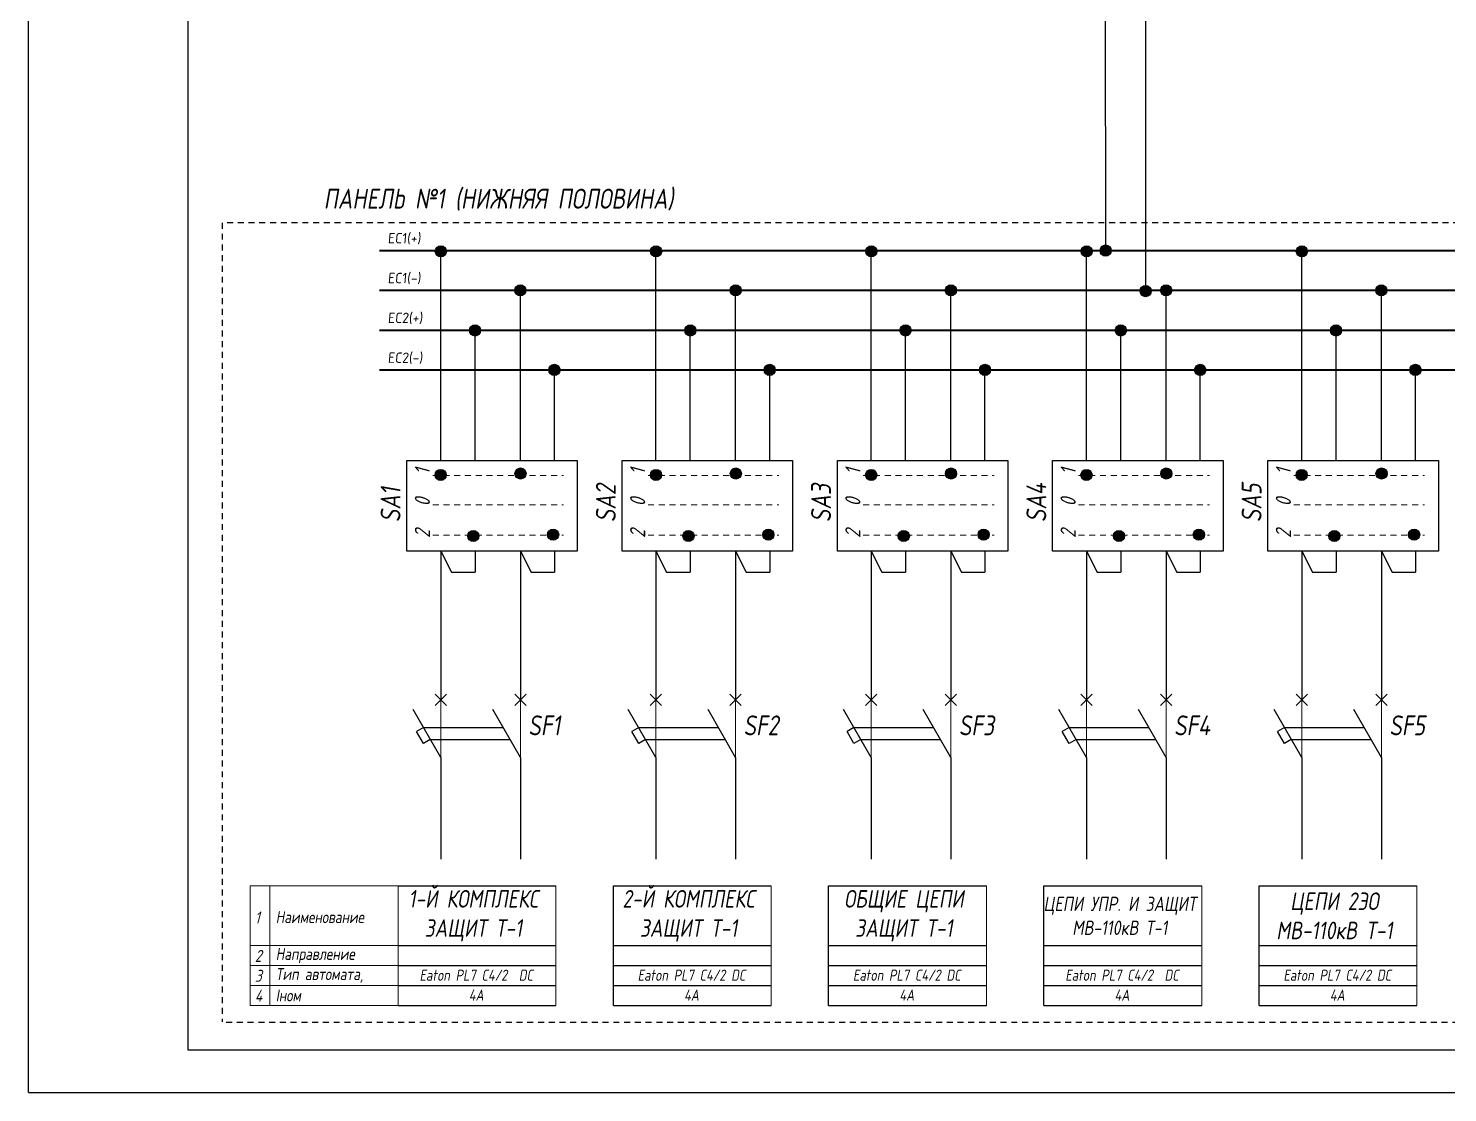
# Model space of a CAD drawing. Header units: millimetres. Extents: x 9 to 2240, y -207 to 4598.
# Drawn here: x 1147.5 to 1325.6, y 4023.9 to 4157.6 of the extents above; entities that cross this region are included whole.
import ezdxf

# ---------------------------------------------------------------- set-up
doc = ezdxf.new("R2010")
doc.units = ezdxf.units.MM
doc.linetypes.add('JIS_02_0.7', pattern=[1.35, 0.75, -0.6])
doc.layers.add('Разрывы', color=10, linetype='Continuous')
doc.styles.add('eskdw', font='', dxfattribs={"oblique": 10})
doc.styles.add('GOST', font='', dxfattribs={"oblique": 10, "height": 2.5})
doc.styles.get("Standard").update_dxf_attribs({"font": '', "oblique": 10, "height": 2.5})
doc.styles.add('Гост', font='', dxfattribs={"oblique": 10, "height": 1.4})
doc.styles.add('Шины', font='', dxfattribs={"oblique": 5, "height": 1.2})
doc.styles.get('eskdw').set_extended_font_data('GOST type A')
doc.styles.get('GOST').set_extended_font_data('GOST type A')
doc.styles.get('Standard').set_extended_font_data('GOST type A')
doc.styles.get('Гост').set_extended_font_data('GOST type A')
doc.styles.get('Шины').set_extended_font_data('GOST type B')

msp = doc.modelspace()

# ---------------------------------------------------------------- hatches: boundary and pattern name
for points in [[(1199.98, 4129.56, 1), (1198.58, 4129.56, 1)], [(1199.98, 4129.56, 1), (1198.58, 4129.56, 1)], [(1227, 4129.56, 1), (1225.6, 4129.56, 1)], [(1227, 4129.56, 1), (1225.6, 4129.56, 1)], [(1254.01, 4129.56, 1), (1252.61, 4129.56, 1)], [(1254.01, 4129.56, 1), (1252.61, 4129.56, 1)], [(1281.03, 4129.56, 1), (1279.63, 4129.56, 1)], [(1281.03, 4129.56, 1), (1279.63, 4129.56, 1)], [(1283.41, 4129.66, 1), (1282.01, 4129.66, 1)], [(1283.41, 4129.66, 1), (1282.01, 4129.66, 1)], [(1308.04, 4129.56, 1), (1306.64, 4129.56, 1)], [(1308.04, 4129.56, 1), (1306.64, 4129.56, 1)], [(1209.96, 4124.67, 1), (1208.56, 4124.67, 1)], [(1209.96, 4124.67, 1), (1208.56, 4124.67, 1)], [(1236.98, 4124.67, 1), (1235.58, 4124.67, 1)], [(1236.98, 4124.67, 1), (1235.58, 4124.67, 1)], [(1263.99, 4124.67, 1), (1262.59, 4124.67, 1)], [(1263.99, 4124.67, 1), (1262.59, 4124.67, 1)], [(1288.43, 4124.57, 1), (1287.03, 4124.57, 1)], [(1288.43, 4124.57, 1), (1287.03, 4124.57, 1)], [(1291.01, 4124.67, 1), (1289.61, 4124.67, 1)], [(1291.01, 4124.67, 1), (1289.61, 4124.67, 1)], [(1318.02, 4124.67, 1), (1316.62, 4124.67, 1)], [(1318.02, 4124.67, 1), (1316.62, 4124.67, 1)], [(1204.27, 4119.63, 1), (1202.87, 4119.63, 1)], [(1204.27, 4119.63, 1), (1202.87, 4119.63, 1)], [(1231.29, 4119.63, 1), (1229.89, 4119.63, 1)], [(1231.29, 4119.63, 1), (1229.89, 4119.63, 1)], [(1258.3, 4119.63, 1), (1256.9, 4119.63, 1)], [(1258.3, 4119.63, 1), (1256.9, 4119.63, 1)], [(1285.32, 4119.63, 1), (1283.92, 4119.63, 1)], [(1285.32, 4119.63, 1), (1283.92, 4119.63, 1)], [(1312.33, 4119.63, 1), (1310.93, 4119.63, 1)], [(1312.33, 4119.63, 1), (1310.93, 4119.63, 1)], [(1214.24, 4114.68, 1), (1212.84, 4114.68, 1)], [(1214.24, 4114.68, 1), (1212.84, 4114.68, 1)], [(1241.25, 4114.68, 1), (1239.85, 4114.68, 1)], [(1241.25, 4114.68, 1), (1239.85, 4114.68, 1)], [(1268.27, 4114.68, 1), (1266.87, 4114.68, 1)], [(1268.27, 4114.68, 1), (1266.87, 4114.68, 1)], [(1295.28, 4114.68, 1), (1293.88, 4114.68, 1)], [(1295.28, 4114.68, 1), (1293.88, 4114.68, 1)], [(1322.3, 4114.68, 1), (1320.9, 4114.68, 1)], [(1322.3, 4114.68, 1), (1320.9, 4114.68, 1)], [(1199.26, 4102.19, 1), (1199.26, 4100.79, 1)], [(1199.26, 4102.19, 1), (1199.26, 4100.79, 1)], [(1199.26, 4102.19, 1), (1199.26, 4100.79, 1)], [(1209.28, 4102.37, 1), (1209.28, 4100.97, 1)], [(1209.28, 4102.37, 1), (1209.28, 4100.97, 1)], [(1209.28, 4102.37, 1), (1209.28, 4100.97, 1)], [(1226.28, 4102.19, 1), (1226.28, 4100.79, 1)], [(1226.28, 4102.19, 1), (1226.28, 4100.79, 1)], [(1226.28, 4102.19, 1), (1226.28, 4100.79, 1)], [(1236.3, 4102.37, 1), (1236.3, 4100.97, 1)], [(1236.3, 4102.37, 1), (1236.3, 4100.97, 1)], [(1236.3, 4102.37, 1), (1236.3, 4100.97, 1)], [(1253.29, 4102.19, 1), (1253.29, 4100.79, 1)], [(1253.29, 4102.19, 1), (1253.29, 4100.79, 1)], [(1253.29, 4102.19, 1), (1253.29, 4100.79, 1)], [(1263.31, 4102.37, 1), (1263.31, 4100.97, 1)], [(1263.31, 4102.37, 1), (1263.31, 4100.97, 1)], [(1263.31, 4102.37, 1), (1263.31, 4100.97, 1)], [(1280.31, 4102.19, 1), (1280.31, 4100.79, 1)], [(1280.31, 4102.19, 1), (1280.31, 4100.79, 1)], [(1280.31, 4102.19, 1), (1280.31, 4100.79, 1)], [(1290.33, 4102.37, 1), (1290.33, 4100.97, 1)], [(1290.33, 4102.37, 1), (1290.33, 4100.97, 1)], [(1290.33, 4102.37, 1), (1290.33, 4100.97, 1)], [(1307.32, 4102.19, 1), (1307.32, 4100.79, 1)], [(1307.32, 4102.19, 1), (1307.32, 4100.79, 1)], [(1307.32, 4102.19, 1), (1307.32, 4100.79, 1)], [(1317.34, 4102.37, 1), (1317.34, 4100.97, 1)], [(1317.34, 4102.37, 1), (1317.34, 4100.97, 1)], [(1317.34, 4102.37, 1), (1317.34, 4100.97, 1)], [(1203.35, 4094.52, 1), (1203.35, 4093.12, 1)], [(1203.35, 4094.52, 1), (1203.35, 4093.12, 1)], [(1203.35, 4094.52, 1), (1203.35, 4093.12, 1)], [(1213.37, 4094.69, 1), (1213.37, 4093.29, 1)], [(1213.37, 4094.69, 1), (1213.37, 4093.29, 1)], [(1213.37, 4094.69, 1), (1213.37, 4093.29, 1)], [(1230.36, 4094.52, 1), (1230.36, 4093.12, 1)], [(1230.36, 4094.52, 1), (1230.36, 4093.12, 1)], [(1230.36, 4094.52, 1), (1230.36, 4093.12, 1)], [(1240.39, 4094.69, 1), (1240.39, 4093.29, 1)], [(1240.39, 4094.69, 1), (1240.39, 4093.29, 1)], [(1240.39, 4094.69, 1), (1240.39, 4093.29, 1)], [(1257.38, 4094.52, 1), (1257.38, 4093.12, 1)], [(1257.38, 4094.52, 1), (1257.38, 4093.12, 1)], [(1257.38, 4094.52, 1), (1257.38, 4093.12, 1)], [(1267.4, 4094.69, 1), (1267.4, 4093.29, 1)], [(1267.4, 4094.69, 1), (1267.4, 4093.29, 1)], [(1267.4, 4094.69, 1), (1267.4, 4093.29, 1)], [(1284.39, 4094.52, 1), (1284.39, 4093.12, 1)], [(1284.39, 4094.52, 1), (1284.39, 4093.12, 1)], [(1284.39, 4094.52, 1), (1284.39, 4093.12, 1)], [(1294.42, 4094.69, 1), (1294.42, 4093.29, 1)], [(1294.42, 4094.69, 1), (1294.42, 4093.29, 1)], [(1294.42, 4094.69, 1), (1294.42, 4093.29, 1)], [(1311.41, 4094.52, 1), (1311.41, 4093.12, 1)], [(1311.41, 4094.52, 1), (1311.41, 4093.12, 1)], [(1311.41, 4094.52, 1), (1311.41, 4093.12, 1)], [(1321.43, 4094.69, 1), (1321.43, 4093.29, 1)], [(1321.43, 4094.69, 1), (1321.43, 4093.29, 1)], [(1321.43, 4094.69, 1), (1321.43, 4093.29, 1)]]:
    msp.add_hatch(color=256).paths.add_polyline_path(points)

# ---------------------------------------------------------------- linework, layer by layer
for p, q in [((1147.52, 4023.95), (1147.52, 4598.32)), ((1167.52, 4593.32), (1167.52, 4029.31)), ((1282.57, 4291.81), (1282.68, 4129.13)), ((1287.71, 4286.55), (1287.71, 4124.67)), ((1199.26, 4103.32), (1199.26, 4129.67)), ((1226.27, 4103.32), (1226.27, 4129.67)), ((1253.29, 4103.32), (1253.29, 4129.67)), ((1280.3, 4103.32), (1280.3, 4129.67)), ((1307.32, 4103.32), (1307.32, 4129.67)), ((1209.26, 4103.38), (1209.26, 4124.73)), ((1236.28, 4103.38), (1236.28, 4124.73)), ((1263.29, 4103.38), (1263.29, 4124.73)), ((1290.31, 4103.38), (1290.31, 4124.73)), ((1317.32, 4103.38), (1317.32, 4124.73)), ((1203.57, 4103.32), (1203.57, 4119.67)), ((1230.59, 4103.32), (1230.59, 4119.67)), ((1257.6, 4103.32), (1257.6, 4119.67)), ((1284.62, 4103.32), (1284.62, 4119.67)), ((1311.63, 4103.32), (1311.63, 4119.67)), ((1191.57, 4114.67), (1195.41, 4114.67)), ((1213.54, 4103.32), (1213.54, 4114.67)), ((1240.55, 4103.32), (1240.55, 4114.67)), ((1267.57, 4103.32), (1267.57, 4114.67)), ((1294.58, 4103.32), (1294.58, 4114.67)), ((1321.6, 4103.32), (1321.6, 4114.67)), ((1195.02, 4103.32), (1216.41, 4103.32)), ((1195.02, 4091.93), (1195.02, 4103.32)), ((1216.41, 4103.32), (1216.41, 4091.93)), ((1222.03, 4103.32), (1243.43, 4103.32)), ((1222.03, 4091.93), (1222.03, 4103.32)), ((1243.43, 4103.32), (1243.43, 4091.93)), ((1249.05, 4103.32), (1270.44, 4103.32)), ((1249.05, 4091.93), (1249.05, 4103.32)), ((1270.44, 4103.32), (1270.44, 4091.93)), ((1276.06, 4103.32), (1297.46, 4103.32)), ((1276.06, 4091.93), (1276.06, 4103.32)), ((1297.46, 4103.32), (1297.46, 4091.93)), ((1303.08, 4103.32), (1324.47, 4103.32)), ((1303.08, 4091.93), (1303.08, 4103.32)), ((1324.47, 4103.32), (1324.47, 4091.93)), ((1199.26, 4091.93), (1195.02, 4091.93)), ((1216.41, 4091.93), (1199.26, 4091.93)), ((1199.26, 4091.93), (1199.26, 4073.27)), ((1199.26, 4091.93), (1200.6, 4089.3)), ((1203.57, 4091.93), (1203.57, 4089.3)), ((1209.26, 4091.93), (1209.26, 4073.27)), ((1209.26, 4091.93), (1210.6, 4089.3)), ((1213.54, 4091.93), (1213.54, 4089.3)), ((1226.27, 4091.93), (1222.03, 4091.93)), ((1243.43, 4091.93), (1226.27, 4091.93)), ((1226.27, 4091.93), (1226.27, 4073.27)), ((1226.27, 4091.93), (1227.62, 4089.3)), ((1230.59, 4091.93), (1230.59, 4089.3)), ((1236.28, 4091.93), (1236.28, 4073.27)), ((1236.28, 4091.93), (1237.62, 4089.3)), ((1240.55, 4091.93), (1240.55, 4089.3)), ((1253.29, 4091.93), (1249.05, 4091.93)), ((1270.44, 4091.93), (1253.29, 4091.93)), ((1253.29, 4091.93), (1253.29, 4073.27)), ((1253.29, 4091.93), (1254.63, 4089.3)), ((1257.6, 4091.93), (1257.6, 4089.3)), ((1263.29, 4091.93), (1263.29, 4073.27)), ((1263.29, 4091.93), (1264.63, 4089.3)), ((1267.57, 4091.93), (1267.57, 4089.3)), ((1280.3, 4091.93), (1276.06, 4091.93)), ((1297.46, 4091.93), (1280.3, 4091.93)), ((1280.3, 4091.93), (1280.3, 4073.27)), ((1280.3, 4091.93), (1281.65, 4089.3)), ((1284.62, 4091.93), (1284.62, 4089.3)), ((1290.31, 4091.93), (1290.31, 4073.27)), ((1290.31, 4091.93), (1291.65, 4089.3)), ((1294.58, 4091.93), (1294.58, 4089.3)), ((1307.32, 4091.93), (1303.08, 4091.93)), ((1324.47, 4091.93), (1307.32, 4091.93)), ((1307.32, 4091.93), (1307.32, 4073.27)), ((1307.32, 4091.93), (1308.66, 4089.3)), ((1311.63, 4091.93), (1311.63, 4089.3)), ((1317.32, 4091.93), (1317.32, 4073.27)), ((1317.32, 4091.93), (1318.66, 4089.3)), ((1321.6, 4091.93), (1321.6, 4089.3)), ((1200.6, 4089.3), (1203.57, 4089.3)), ((1210.6, 4089.3), (1213.54, 4089.3)), ((1227.62, 4089.3), (1230.59, 4089.3)), ((1237.62, 4089.3), (1240.55, 4089.3)), ((1254.63, 4089.3), (1257.6, 4089.3)), ((1264.63, 4089.3), (1267.57, 4089.3)), ((1281.65, 4089.3), (1284.62, 4089.3)), ((1291.65, 4089.3), (1294.58, 4089.3)), ((1308.66, 4089.3), (1311.63, 4089.3)), ((1318.66, 4089.3), (1321.6, 4089.3)), ((1198.55, 4072.56), (1199.97, 4073.98)), ((1199.97, 4072.56), (1198.55, 4073.98)), ((1208.55, 4072.56), (1209.97, 4073.98)), ((1209.97, 4072.56), (1208.55, 4073.98)), ((1225.57, 4072.56), (1226.98, 4073.98)), ((1226.98, 4072.56), (1225.57, 4073.98)), ((1235.57, 4072.56), (1236.98, 4073.98)), ((1236.98, 4072.56), (1235.57, 4073.98)), ((1252.58, 4072.56), (1254, 4073.98)), ((1254, 4072.56), (1252.58, 4073.98)), ((1262.58, 4072.56), (1264, 4073.98)), ((1264, 4072.56), (1262.58, 4073.98)), ((1279.6, 4072.56), (1281.01, 4073.98)), ((1281.01, 4072.56), (1279.6, 4073.98)), ((1289.6, 4072.56), (1291.01, 4073.98)), ((1291.01, 4072.56), (1289.6, 4073.98)), ((1306.61, 4072.56), (1308.03, 4073.98)), ((1308.03, 4072.56), (1306.61, 4073.98)), ((1316.61, 4072.56), (1318.03, 4073.98)), ((1318.03, 4072.56), (1316.61, 4073.98)), ((1199.26, 4066.03), (1195.8, 4072.03)), ((1209.26, 4066.03), (1205.8, 4072.03)), ((1226.28, 4066.03), (1222.81, 4072.03)), ((1236.28, 4066.03), (1232.81, 4072.03)), ((1253.29, 4066.03), (1249.83, 4072.03)), ((1263.29, 4066.03), (1259.83, 4072.03)), ((1280.31, 4066.03), (1276.84, 4072.03)), ((1290.31, 4066.03), (1286.84, 4072.03)), ((1307.32, 4066.03), (1303.86, 4072.03)), ((1317.32, 4066.03), (1313.86, 4072.03)), ((1196.66, 4070.53), (1196.66, 4070.53)), ((1196.66, 4070.53), (1196.66, 4070.53)), ((1206.66, 4070.53), (1206.66, 4070.53)), ((1223.68, 4070.53), (1223.68, 4070.53)), ((1223.68, 4070.53), (1223.68, 4070.53)), ((1233.68, 4070.53), (1233.68, 4070.53)), ((1250.69, 4070.53), (1250.69, 4070.53)), ((1250.69, 4070.53), (1250.69, 4070.53)), ((1260.69, 4070.53), (1260.69, 4070.53)), ((1277.71, 4070.53), (1277.71, 4070.53)), ((1277.71, 4070.53), (1277.71, 4070.53)), ((1287.71, 4070.53), (1287.71, 4070.53)), ((1304.72, 4070.53), (1304.72, 4070.53)), ((1304.72, 4070.53), (1304.72, 4070.53)), ((1314.72, 4070.53), (1314.72, 4070.53)), ((1197.1, 4069.78), (1196.23, 4069.28)), ((1197.1, 4067.78), (1196.23, 4069.28)), ((1197.1, 4069.78), (1207.1, 4069.78)), ((1197.96, 4068.28), (1197.1, 4067.78)), ((1197.96, 4068.28), (1207.96, 4068.28)), ((1224.11, 4069.78), (1223.24, 4069.28)), ((1224.11, 4067.78), (1223.24, 4069.28)), ((1224.11, 4069.78), (1234.11, 4069.78)), ((1224.98, 4068.28), (1224.11, 4067.78)), ((1224.98, 4068.28), (1234.98, 4068.28)), ((1251.13, 4069.78), (1250.26, 4069.28)), ((1251.13, 4067.78), (1250.26, 4069.28)), ((1251.13, 4069.78), (1261.13, 4069.78)), ((1251.99, 4068.28), (1251.13, 4067.78)), ((1251.99, 4068.28), (1261.99, 4068.28)), ((1278.14, 4069.78), (1277.27, 4069.28)), ((1278.14, 4067.78), (1277.27, 4069.28)), ((1278.14, 4069.78), (1288.14, 4069.78)), ((1279.01, 4068.28), (1278.14, 4067.78)), ((1279.01, 4068.28), (1289.01, 4068.28)), ((1305.16, 4069.78), (1304.29, 4069.28)), ((1305.16, 4067.78), (1304.29, 4069.28)), ((1305.16, 4069.78), (1315.16, 4069.78)), ((1306.02, 4068.28), (1305.16, 4067.78)), ((1306.02, 4068.28), (1316.02, 4068.28)), ((1199.26, 4066.03), (1199.26, 4053.24)), ((1209.26, 4066.03), (1209.26, 4053.24)), ((1226.28, 4066.03), (1226.28, 4053.24)), ((1236.28, 4066.03), (1236.28, 4053.24)), ((1253.29, 4066.03), (1253.29, 4053.24)), ((1263.29, 4066.03), (1263.29, 4053.24)), ((1280.31, 4066.03), (1280.31, 4053.24)), ((1290.31, 4066.03), (1290.31, 4053.24)), ((1307.32, 4066.03), (1307.32, 4053.24)), ((1317.32, 4066.03), (1317.32, 4053.24)), ((1193.92, 4049.9), (1213.73, 4049.9)), ((1220.93, 4049.9), (1240.74, 4049.9)), ((1220.93, 4034.9), (1220.93, 4049.9)), ((1247.95, 4049.9), (1267.76, 4049.9)), ((1247.95, 4034.9), (1247.95, 4049.9)), ((1274.96, 4049.9), (1294.77, 4049.9)), ((1274.96, 4034.9), (1274.96, 4049.9)), ((1301.98, 4049.9), (1321.79, 4049.9)), ((1301.98, 4034.9), (1301.98, 4049.9)), ((1193.92, 4042.4), (1213.73, 4042.4)), ((1220.93, 4042.4), (1240.74, 4042.4)), ((1247.95, 4042.4), (1267.76, 4042.4)), ((1274.96, 4042.4), (1294.77, 4042.4)), ((1301.98, 4042.4), (1321.79, 4042.4)), ((1193.92, 4039.9), (1213.73, 4039.9)), ((1220.93, 4039.9), (1240.74, 4039.9)), ((1247.95, 4039.9), (1267.76, 4039.9)), ((1274.96, 4039.9), (1294.77, 4039.9)), ((1301.98, 4039.9), (1321.79, 4039.9)), ((1193.92, 4037.4), (1213.73, 4037.4)), ((1220.93, 4037.4), (1240.74, 4037.4)), ((1247.95, 4037.4), (1267.76, 4037.4)), ((1274.96, 4037.4), (1294.77, 4037.4)), ((1301.98, 4037.4), (1321.79, 4037.4)), ((1193.92, 4034.9), (1213.73, 4034.9)), ((1193.92, 4034.9), (1213.73, 4034.9)), ((1220.93, 4034.9), (1240.74, 4034.9)), ((1220.93, 4034.9), (1240.74, 4034.9)), ((1247.95, 4034.9), (1267.76, 4034.9)), ((1247.95, 4034.9), (1267.76, 4034.9)), ((1274.96, 4034.9), (1294.77, 4034.9)), ((1274.96, 4034.9), (1294.77, 4034.9)), ((1301.98, 4034.9), (1321.79, 4034.9)), ((1301.98, 4034.9), (1321.79, 4034.9)), ((1167.52, 4029.31), (2092.74, 4029.31)), ((1147.52, 4023.95), (2240.14, 4023.95))]:
    msp.add_line(p, q)
at = {"linetype": 'JIS_02_0.7'}
for p, q in [((1927.85, 4133.13), (1171.84, 4133.13)), ((1171.84, 4133.13), (1171.84, 4032.83)), ((1172.33, 4032.81), (2075.97, 4032.81))]:
    msp.add_line(p, q, dxfattribs=at)
at = {"lineweight": 40}
for p, q in [((1191.57, 4129.67), (2065.66, 4129.67)), ((1191.57, 4124.67), (2065.66, 4124.67)), ((1191.57, 4119.67), (2065.66, 4119.67)), ((1191.57, 4114.67), (2065.66, 4114.67))]:
    msp.add_line(p, q, dxfattribs=at)
at = {"linetype": 'JIS_02_0.7', "lineweight": 15}
for p, q in [((1198.26, 4101.42), (1214.69, 4101.42)), ((1225.28, 4101.42), (1241.71, 4101.42)), ((1252.29, 4101.42), (1268.72, 4101.42)), ((1279.31, 4101.42), (1295.74, 4101.42)), ((1306.32, 4101.42), (1322.75, 4101.42)), ((1198.26, 4097.72), (1214.69, 4097.72)), ((1225.28, 4097.72), (1241.71, 4097.72)), ((1252.29, 4097.72), (1268.72, 4097.72)), ((1279.31, 4097.72), (1295.74, 4097.72)), ((1306.32, 4097.72), (1322.75, 4097.72)), ((1198.26, 4093.93), (1214.69, 4093.93)), ((1225.28, 4093.93), (1241.71, 4093.93)), ((1252.29, 4093.93), (1268.72, 4093.93)), ((1279.31, 4093.93), (1295.74, 4093.93)), ((1306.32, 4093.93), (1322.75, 4093.93))]:
    msp.add_line(p, q, dxfattribs=at)
at = {"lineweight": 9}
for p, q in [((1175.35, 4049.9), (1193.92, 4049.9)), ((1175.35, 4049.9), (1175.35, 4034.9)), ((1177.8, 4049.9), (1177.8, 4034.9)), ((1193.92, 4049.9), (1193.92, 4034.9)), ((1213.73, 4049.9), (1213.73, 4034.9)), ((1213.73, 4049.9), (1213.73, 4034.9)), ((1240.74, 4049.9), (1240.74, 4034.9)), ((1240.74, 4049.9), (1240.74, 4034.9)), ((1267.76, 4049.9), (1267.76, 4034.9)), ((1267.76, 4049.9), (1267.76, 4034.9)), ((1294.77, 4049.9), (1294.77, 4034.9)), ((1294.77, 4049.9), (1294.77, 4034.9)), ((1321.79, 4049.9), (1321.79, 4034.9)), ((1321.79, 4049.9), (1321.79, 4034.9)), ((1175.35, 4042.4), (1193.92, 4042.4)), ((1175.35, 4039.9), (1193.92, 4039.9)), ((1175.35, 4037.4), (1193.92, 4037.4)), ((1175.35, 4034.9), (1193.92, 4034.9)), ((1175.35, 4034.9), (1193.92, 4034.9))]:
    msp.add_line(p, q, dxfattribs=at)
for centre in [(1199.28, 4129.56), (1199.28, 4129.56), (1226.3, 4129.56), (1226.3, 4129.56), (1253.31, 4129.56), (1253.31, 4129.56), (1280.33, 4129.56), (1280.33, 4129.56), (1282.71, 4129.66), (1282.71, 4129.66), (1307.34, 4129.56), (1307.34, 4129.56), (1209.26, 4124.67), (1209.26, 4124.67), (1236.28, 4124.67), (1236.28, 4124.67), (1263.29, 4124.67), (1263.29, 4124.67), (1287.73, 4124.57), (1287.73, 4124.57), (1290.31, 4124.67), (1290.31, 4124.67), (1317.32, 4124.67), (1317.32, 4124.67), (1203.57, 4119.63), (1203.57, 4119.63), (1230.59, 4119.63), (1230.59, 4119.63), (1257.6, 4119.63), (1257.6, 4119.63), (1284.62, 4119.63), (1284.62, 4119.63), (1311.63, 4119.63), (1311.63, 4119.63), (1213.54, 4114.68), (1213.54, 4114.68), (1240.55, 4114.68), (1240.55, 4114.68), (1267.57, 4114.68), (1267.57, 4114.68), (1294.58, 4114.68), (1294.58, 4114.68), (1321.6, 4114.68), (1321.6, 4114.68), (1199.26, 4101.49), (1199.26, 4101.49), (1199.26, 4101.49), (1209.28, 4101.67), (1209.28, 4101.67), (1209.28, 4101.67), (1226.28, 4101.49), (1226.28, 4101.49), (1226.28, 4101.49), (1236.3, 4101.67), (1236.3, 4101.67), (1236.3, 4101.67), (1253.29, 4101.49), (1253.29, 4101.49), (1253.29, 4101.49), (1263.31, 4101.67), (1263.31, 4101.67), (1263.31, 4101.67), (1280.31, 4101.49), (1280.31, 4101.49), (1280.31, 4101.49), (1290.33, 4101.67), (1290.33, 4101.67), (1290.33, 4101.67), (1307.32, 4101.49), (1307.32, 4101.49), (1307.32, 4101.49), (1317.34, 4101.67), (1317.34, 4101.67), (1317.34, 4101.67), (1203.35, 4093.82), (1203.35, 4093.82), (1203.35, 4093.82), (1213.37, 4093.99), (1213.37, 4093.99), (1213.37, 4093.99), (1230.36, 4093.82), (1230.36, 4093.82), (1230.36, 4093.82), (1240.39, 4093.99), (1240.39, 4093.99), (1240.39, 4093.99), (1257.38, 4093.82), (1257.38, 4093.82), (1257.38, 4093.82), (1267.4, 4093.99), (1267.4, 4093.99), (1267.4, 4093.99), (1284.39, 4093.82), (1284.39, 4093.82), (1284.39, 4093.82), (1294.42, 4093.99), (1294.42, 4093.99), (1294.42, 4093.99), (1311.41, 4093.82), (1311.41, 4093.82), (1311.41, 4093.82), (1321.43, 4093.99), (1321.43, 4093.99), (1321.43, 4093.99)]:
    msp.add_circle(centre, 0.7)
at = {"layer": 'Разрывы', "lineweight": 13}
for p, q in [((1199.26, 4073.27), (1199.26, 4066.03)), ((1209.26, 4073.27), (1209.26, 4066.03)), ((1226.27, 4073.27), (1226.28, 4066.03)), ((1236.28, 4073.27), (1236.28, 4066.03)), ((1253.29, 4073.27), (1253.29, 4066.03)), ((1263.29, 4073.27), (1263.29, 4066.03)), ((1280.3, 4073.27), (1280.31, 4066.03)), ((1290.31, 4073.27), (1290.31, 4066.03)), ((1307.32, 4073.27), (1307.32, 4066.03)), ((1317.32, 4073.27), (1317.32, 4066.03))]:
    msp.add_line(p, q, dxfattribs=at)

# ---------------------------------------------------------------- texts
for s, height, style, oblique, p in [('2   0   1', 1.9, 'eskdw', 15, (1197.91, 4093.58)), ('2   0   1', 1.9, 'eskdw', 15, (1224.93, 4093.58)), ('2   0   1', 1.9, 'eskdw', 15, (1251.94, 4093.58)), ('2   0   1', 1.9, 'eskdw', 15, (1278.96, 4093.58)), ('2   0   1', 1.9, 'eskdw', 15, (1305.97, 4093.58)), ('SА2', 2.5, 'GOST', 10, (1221.24, 4095.54)), ('SА3', 2.5, 'GOST', 10, (1248.25, 4095.54)), ('SА4', 2.5, 'GOST', 10, (1275.27, 4095.54)), ('SА5', 2.5, 'GOST', 10, (1302.28, 4095.54)), ('SА1', 2.5, 'GOST', 10, (1194.22, 4095.54))]:
    msp.add_text(s, height=height, rotation=90, dxfattribs=dict(style=style, oblique=oblique)).set_placement(p)
at = {"style": 'GOST', "oblique": 10}
for s, p in [('SF1', (1210.24, 4068.8)), ('SF2', (1237.25, 4068.8)), ('SF3', (1264.27, 4068.8)), ('SF4', (1291.28, 4068.8)), ('SF5', (1318.3, 4068.8))]:
    msp.add_text(s, height=2.5, dxfattribs=at).set_placement(p)
at = {"lineweight": 9, "style": 'eskdw', "oblique": 15}
for s, p in [('1', (1175.94, 4045.19)), ('2', (1175.94, 4040.36)), ('3', (1175.94, 4037.86)), ('4', (1175.94, 4035.36))]:
    msp.add_text(s, height=1.5, dxfattribs=at).set_placement(p)
at = {"linetype": 'JIS_02_0.7', "insert": (1184.57, 4137.42), "char_height": 2.5, "width": 47.8175, "attachment_point": 1, "style": 'GOST'}
msp.add_mtext('ПАНЕЛЬ №1 (НИЖНЯЯ ПОЛОВИНА)', dxfattribs=at)
at = {"lineweight": 9, "char_height": 1.2, "attachment_point": 1, "style": 'Шины'}
for s, insert in [(' {\\H1.0833x;EC1(+)}', (1191.88, 4131.86)), (' {\\H1.0833x;EC1(-)}', (1191.88, 4126.86)), (' {\\H1.0833x;EC2(+)}', (1191.88, 4121.86)), (' {\\H1.0833x;EC2(-)}', (1191.88, 4116.86))]:
    msp.add_mtext_dynamic_manual_height_columns(s, width=7.2274, gutter_width=6, heights=[0], dxfattribs=dict(at, insert=insert))
at = {"lineweight": 9, "width": 20, "attachment_point": 5, "style": 'Гост'}
for s, insert, char_height in [('\\pl-0.99;1-Й КОМПЛЕКС ЗАЩИТ Т-1', (1203.86, 4046.14), 2.2), ('\\pl-0.99;2-Й КОМПЛЕКС ЗАЩИТ Т-1', (1230.87, 4046.14), 2.2), ('\\pl-0.99;ОБЩИЕ ЦЕПИ ЗАЩИТ Т-1', (1257.89, 4046.14), 2.2), ('\\pl-0.99;ЦЕПИ 2ЭО МВ-110кВ Т-1', (1311.92, 4046.14), 2.2), ('\\pl-0.81;ЦЕПИ УПР. И ЗАЩИТ МВ-110кВ Т-1', (1284.9, 4046.14), 1.8)]:
    msp.add_mtext(s, dxfattribs=dict(at, insert=insert, char_height=char_height))
at = {"lineweight": 9, "width": 20}
for s, insert, char_height, attachment_point in [('{\\fGOST type A|b0|i0|c204|p34;Наименование}', (1178.56, 4045.98), 1.5, 4), ('{\\fGOST type A|b0|i0|c204|p34;Направление}', (1178.56, 4041.15), 1.5, 4), ('{\\fGOST type A|b0|i0|c2|p34;Тип автомата, }', (1178.56, 4038.65), 1.5, 4), ('{\\fGOST 2.304 type A|b0|i0|c0|p34;Eaton PL7 C4/2  DC}', (1203.73, 4038.69), 1.4, 5), ('{\\fGOST 2.304 type A|b0|i0|c0|p34;Eaton PL7 C4/2\\fGOST 2.304 type A|b0|i0|c204|p34; \\fGOST 2.304 type A|b0|i0|c0|p34;DC}', (1230.74, 4038.69), 1.4, 5), ('{\\fGOST 2.304 type A|b0|i0|c0|p34;Eaton PL7 C4/2\\fGOST 2.304 type A|b0|i0|c204|p34; \\fGOST 2.304 type A|b0|i0|c0|p34;DC}', (1257.76, 4038.69), 1.4, 5), ('\\A1;{\\fGOST 2.304 type A|b0|i0|c0|p34;Eaton PL7 C4/2  DC}', (1284.77, 4038.69), 1.4, 5), ('{\\fGOST 2.304 type A|b0|i0|c0|p34;Eaton PL7 C4/2\\fGOST 2.304 type A|b0|i0|c204|p34; \\fGOST 2.304 type A|b0|i0|c0|p34;DC}', (1311.79, 4038.69), 1.4, 5), ('{\\fGOST type A|b0|i0|c2|p34;Iном}', (1178.56, 4036.15), 1.5, 4), ('{\\fGOST 2.304 type A|b0|i0|c204|p34;4А}', (1203.73, 4036.19), 1.4, 5), ('{\\fGOST 2.304 type A|b0|i0|c204|p34;4А}', (1230.74, 4036.19), 1.4, 5), ('{\\fGOST 2.304 type A|b0|i0|c204|p34;4А}', (1257.76, 4036.19), 1.4, 5), ('{\\fGOST 2.304 type A|b0|i0|c204|p34;4А}', (1284.77, 4036.19), 1.4, 5), ('{\\fGOST 2.304 type A|b0|i0|c204|p34;4А}', (1311.79, 4036.19), 1.4, 5)]:
    msp.add_mtext(s, dxfattribs=dict(at, insert=insert, char_height=char_height, attachment_point=attachment_point))

doc.saveas('drawing.dxf')
